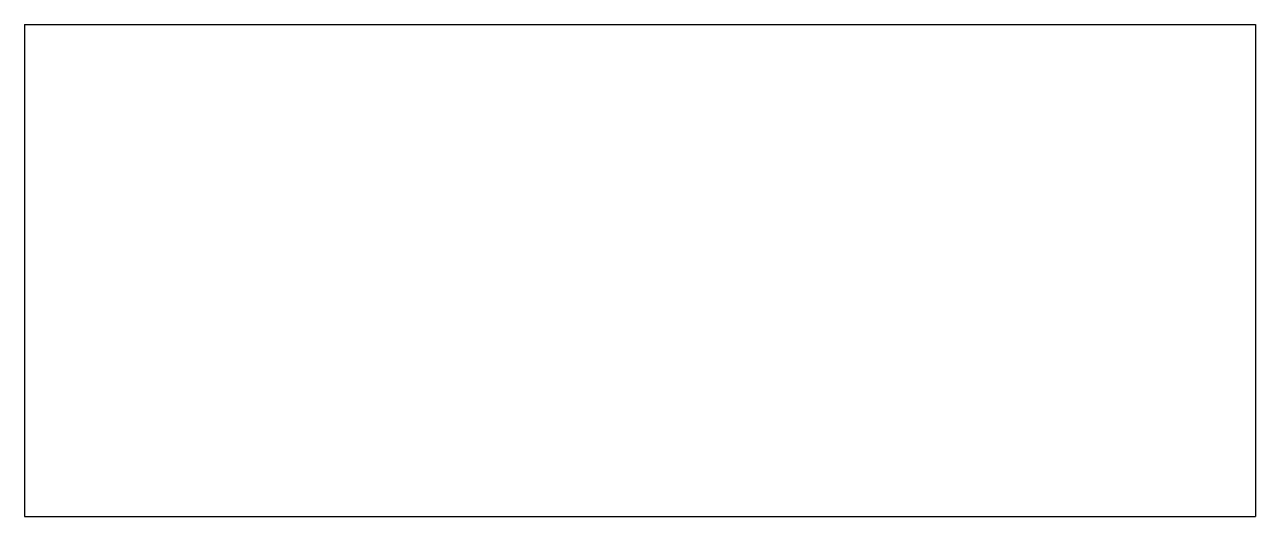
# Model space of a CAD drawing. Header units: millimetres. Extents: x -125 to 125, y 0 to 100.
import ezdxf

# ---------------------------------------------------------------- set-up
doc = ezdxf.new("R2010")
doc.units = ezdxf.units.MM

msp = doc.modelspace()

# ---------------------------------------------------------------- linework, layer by layer
at = {"color": 7, "linetype": 'Continuous'}
for p, q in [((-125, 100), (125, 100)), ((-125, 100), (-125, 0)), ((125, 100), (125, 0)), ((-125, 0), (125, 0))]:
    msp.add_line(p, q, dxfattribs=at)

doc.saveas('drawing.dxf')
